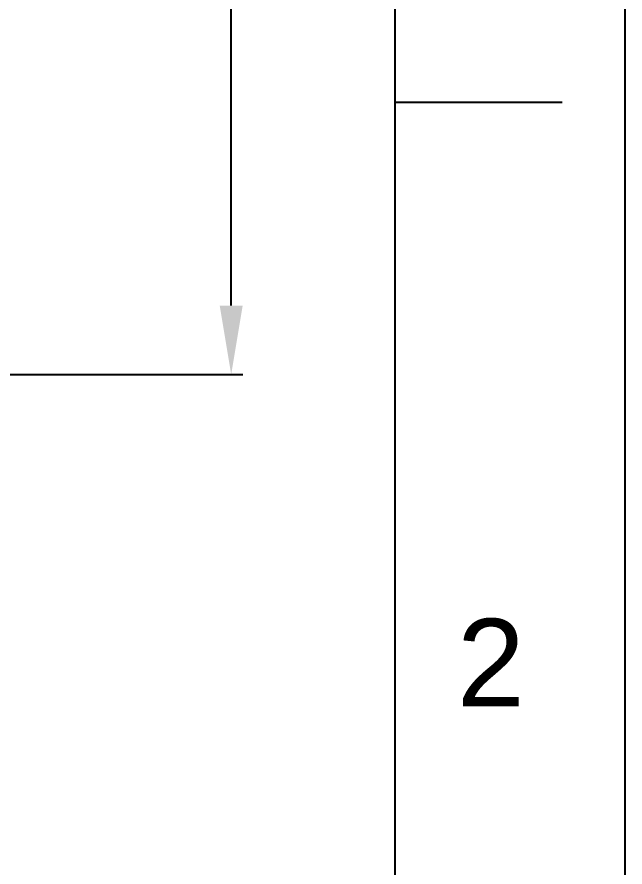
# Model space of a CAD drawing. Header units: millimetres. Extents: x 7368 to 7962, y 1333 to 2173.
# Drawn here: x 7908.9 to 7961.8, y 1986.8 to 2060.8 of the extents above; entities that cross this region are included whole.
import ezdxf

# ---------------------------------------------------------------- set-up
doc = ezdxf.new("R2010")
doc.units = ezdxf.units.MM
doc.layers.get('Defpoints').update_dxf_attribs({"color": 3})
doc.layers.add('DIM', color=3, linetype='Continuous', lineweight=9)
doc.layers.add('FORM', color=7, linetype='Continuous')
doc.styles.get("Standard").update_dxf_attribs({"font": 'arial.ttf'})
doc.dimstyles.new('DIMSTYLE_1', dxfattribs={"dimtxt": 6, "dimasz": 6, "dimexe": 1, "dimexo": 1, "dimgap": 2, "dimtad": 1, "dimtih": 1, "dimtoh": 1, "dimdec": 1, "dimdsep": 46, "dimtxsty": 'Standard', "dimcen": 0, "dimclrd": 3, "dimclre": 3, "dimclrt": 4, "dimazin": 0, "dimtp": 0.3, "dimtm": 0.3, "dimtfac": 1, "dimtdec": 1, "dimtofl": 0, "dimtmove": 0, "dimatfit": 3, "dimfxl": 1, "dimtolj": 1, "dimtzin": 0, "dimarcsym": 0})

# ---------------------------------------------------------------- blocks, each defined once
blk = doc.blocks.new('*D35')
at = {"layer": 'Defpoints', "color": 0, "transparency": 16777216}
for p in [(7877.712, 2139.655), (7877.712, 2029.705), (7927.555, 2029.705)]:
    blk.add_point(p, dxfattribs=at)
at = {"layer": 'DIM', "color": 3, "lineweight": -2, "transparency": 16777216}
for p, q in [((7878.712, 2139.655), (7928.555, 2139.655)), ((7927.555, 2133.655), (7927.555, 2089.743)), ((7927.555, 2035.705), (7927.555, 2079.617)), ((7878.712, 2029.705), (7928.555, 2029.705))]:
    blk.add_line(p, q, dxfattribs=at)
at = {"layer": 'DIM', "color": 3, "transparency": 16777216}
for points in [[(7926.555, 2133.655), (7928.555, 2133.655), (7927.555, 2139.655)], [(7926.555, 2035.705), (7928.555, 2035.705), (7927.555, 2029.705)]]:
    blk.add_solid(points, dxfattribs=at)
at = {"layer": 'DIM', "color": 4, "transparency": 16777216, "insert": (7927.555, 2084.68), "char_height": 6, "attachment_point": 5}
blk.add_mtext('\\A1;109.9', dxfattribs=at)

msp = doc.modelspace()

# ---------------------------------------------------------------- linework, layer by layer
at = {"layer": 'FORM', "color": 7, "linetype": 'Continuous'}
for p, q in [((7961.832, 2173.416), (7961.832, 1333.417)), ((7941.832, 1353.417), (7941.832, 2153.416)), ((7941.832, 2053.416), (7956.368, 2053.416))]:
    msp.add_line(p, q, dxfattribs=at)

# ---------------------------------------------------------------- texts
at = {"layer": 'FORM', "insert": (7950.161, 2004.622), "char_height": 7.624, "attachment_point": 5}
msp.add_mtext_dynamic_manual_height_columns('2', width=50, gutter_width=12.5, heights=[0], dxfattribs=at)

# ---------------------------------------------------------------- dimensions: what is measured, and where the dimension line sits
at = {"layer": 'DIM'}
dim = msp.add_linear_dim(base=(7927.5552, 2029.705), p1=(7877.7123, 2139.6549), p2=(7877.7123, 2029.705), angle=90, dimstyle='DIMSTYLE_1', dxfattribs=at)
dim.commit()
dim.dimension.update_dxf_attribs({"geometry": '*D35', "text_midpoint": (7927.5552, 2084.68)})

doc.saveas('drawing.dxf')
